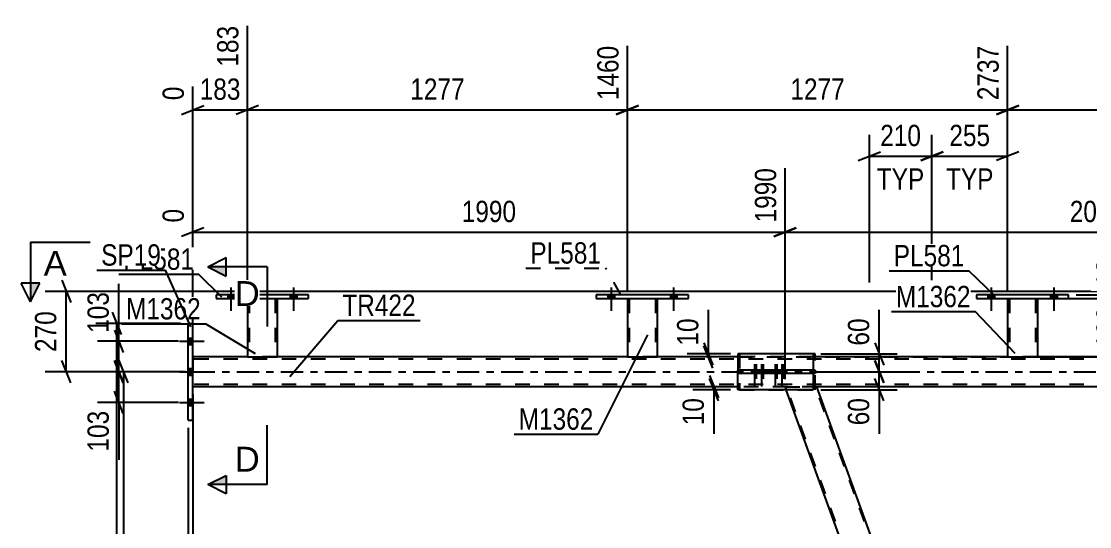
# Model space of a CAD drawing. Header units: millimetres. Extents: x 0 to 1775, y 0 to 560.
# Drawn here: x 1030.7 to 1174.3, y 406 to 473.9 of the extents above; entities that cross this region are included whole.
import ezdxf

# ---------------------------------------------------------------- set-up
doc = ezdxf.new("R2010")
doc.units = ezdxf.units.MM
doc.linetypes.add('DXK_LINE_DOT2', pattern=[3.9198, 1.9599, -1.9599])
doc.linetypes.add('DXK_LINE_DOT3', pattern=[5.9187, 2.979, -0.9799, 0.9799, -0.9799])
doc.styles.add('Arial', font='ARIAL.TTF', dxfattribs={"height": 0.2})
doc.styles.add('Arial Narrow', font='ARIALN.TTF', dxfattribs={"height": 0.2})

# ---------------------------------------------------------------- blocks, each defined once
blk = doc.blocks.new('Bolt-814185345-3556 - 3551')
at = {"linetype": 'Continuous'}
for points in [[(1160.61, 436.66), (1161.49, 436.66), (1161.49, 437.14), (1160.61, 437.14)], [(1169.01, 436.66), (1169.89, 436.66), (1169.89, 437.14), (1169.01, 437.14)]]:
    blk.add_hatch(color=1, dxfattribs=at).paths.add_polyline_path(points)
at = {"color": 1, "linetype": 'Continuous'}
for p, q in [((1161.05, 438.14), (1161.05, 435.02)), ((1169.45, 438.14), (1169.45, 435.02)), ((1160.61, 437.14), (1160.61, 436.66)), ((1161.49, 437.14), (1161.49, 436.66)), ((1169.01, 437.14), (1169.01, 436.66)), ((1169.89, 437.14), (1169.89, 436.66))]:
    blk.add_line(p, q, dxfattribs=at)
blk = doc.blocks.new('Bolt-814185345-3555 - 3551')
at = {"linetype": 'Continuous'}
for points in [[(1160.61, 436.66), (1161.49, 436.66), (1161.49, 437.14), (1160.61, 437.14)], [(1169.01, 436.66), (1169.89, 436.66), (1169.89, 437.14), (1169.01, 437.14)]]:
    blk.add_hatch(color=1, dxfattribs=at).paths.add_polyline_path(points)
at = {"color": 1, "linetype": 'Continuous'}
for p, q in [((1161.05, 438.14), (1161.05, 435.02)), ((1169.45, 438.14), (1169.45, 435.02)), ((1160.61, 437.14), (1160.61, 436.66)), ((1161.49, 437.14), (1161.49, 436.66)), ((1169.01, 437.14), (1169.01, 436.66)), ((1169.89, 437.14), (1169.89, 436.66))]:
    blk.add_line(p, q, dxfattribs=at)
blk = doc.blocks.new('Bolt-814185345-3557 - 3551')
at = {"linetype": 'Continuous'}
for points in [[(1109.53, 436.66), (1110.41, 436.66), (1110.41, 437.14), (1109.53, 437.14)], [(1117.93, 436.66), (1118.81, 436.66), (1118.81, 437.14), (1117.93, 437.14)]]:
    blk.add_hatch(color=1, dxfattribs=at).paths.add_polyline_path(points)
at = {"color": 1, "linetype": 'Continuous'}
for p, q in [((1109.97, 438.14), (1109.97, 435.02)), ((1118.37, 438.14), (1118.37, 435.02)), ((1109.53, 437.14), (1109.53, 436.66)), ((1110.41, 437.14), (1110.41, 436.66)), ((1117.93, 437.14), (1117.93, 436.66)), ((1118.81, 437.14), (1118.81, 436.66))]:
    blk.add_line(p, q, dxfattribs=at)
blk = doc.blocks.new('Bolt-814185345-3558 - 3551')
at = {"linetype": 'Continuous'}
for points in [[(1109.53, 436.66), (1110.41, 436.66), (1110.41, 437.14), (1109.53, 437.14)], [(1117.93, 436.66), (1118.81, 436.66), (1118.81, 437.14), (1117.93, 437.14)]]:
    blk.add_hatch(color=1, dxfattribs=at).paths.add_polyline_path(points)
at = {"color": 1, "linetype": 'Continuous'}
for p, q in [((1109.97, 438.14), (1109.97, 435.02)), ((1118.37, 438.14), (1118.37, 435.02)), ((1109.53, 437.14), (1109.53, 436.66)), ((1110.41, 437.14), (1110.41, 436.66)), ((1117.93, 437.14), (1117.93, 436.66)), ((1118.81, 437.14), (1118.81, 436.66))]:
    blk.add_line(p, q, dxfattribs=at)
blk = doc.blocks.new('Part-814185345-3611 - 3551')
at = {"color": 2, "linetype": 'Continuous'}
for p, q in [((1112.17, 436.66), (1112.17, 428.82)), ((1116.17, 436.66), (1116.17, 428.82)), ((1112.17, 428.82), (1116.17, 428.82))]:
    blk.add_line(p, q, dxfattribs=at)
at = {"color": 7, "linetype": 'DXK_LINE_DOT2'}
for p, q in [((1112.17, 436.66), (1116.17, 436.66)), ((1112.17, 436.66), (1112.17, 436.66)), ((1112.17, 436.66), (1112.17, 436.66)), ((1112.41, 436.66), (1112.41, 428.82)), ((1115.93, 436.66), (1115.93, 428.82)), ((1116.17, 436.66), (1116.17, 436.66)), ((1116.17, 436.66), (1116.17, 436.66)), ((1115.88, 428.82), (1115.92, 428.82)), ((1115.88, 428.82), (1115.92, 428.82)), ((1115.92, 428.82), (1115.93, 428.82)), ((1115.92, 428.82), (1115.93, 428.82))]:
    blk.add_line(p, q, dxfattribs=at)
blk = doc.blocks.new('Bolt-814185345-3559 - 3551')
at = {"linetype": 'Continuous'}
for points in [[(1058.45, 436.66), (1059.33, 436.66), (1059.33, 437.14), (1058.45, 437.14)], [(1066.85, 436.66), (1067.73, 436.66), (1067.73, 437.14), (1066.85, 437.14)]]:
    blk.add_hatch(color=1, dxfattribs=at).paths.add_polyline_path(points)
at = {"color": 1, "linetype": 'Continuous'}
for p, q in [((1058.89, 438.14), (1058.89, 435.02)), ((1067.29, 438.14), (1067.29, 435.02)), ((1058.45, 437.14), (1058.45, 436.66)), ((1059.33, 437.14), (1059.33, 436.66)), ((1066.85, 437.14), (1066.85, 436.66)), ((1067.73, 437.14), (1067.73, 436.66))]:
    blk.add_line(p, q, dxfattribs=at)
blk = doc.blocks.new('Bolt-814185345-3560 - 3551')
at = {"linetype": 'Continuous'}
for points in [[(1058.45, 436.66), (1059.33, 436.66), (1059.33, 437.14), (1058.45, 437.14)], [(1066.85, 436.66), (1067.73, 436.66), (1067.73, 437.14), (1066.85, 437.14)]]:
    blk.add_hatch(color=1, dxfattribs=at).paths.add_polyline_path(points)
at = {"color": 1, "linetype": 'Continuous'}
for p, q in [((1058.89, 438.14), (1058.89, 435.02)), ((1067.29, 438.14), (1067.29, 435.02)), ((1058.45, 437.14), (1058.45, 436.66)), ((1059.33, 437.14), (1059.33, 436.66)), ((1066.85, 437.14), (1066.85, 436.66)), ((1067.73, 437.14), (1067.73, 436.66))]:
    blk.add_line(p, q, dxfattribs=at)
blk = doc.blocks.new('Part-814185345-3616 - 3551')
at = {"color": 2, "linetype": 'Continuous'}
for p, q in [((1107.97, 437.14), (1107.97, 436.66)), ((1120.37, 437.14), (1107.97, 437.14)), ((1107.97, 436.66), (1120.37, 436.66)), ((1120.37, 436.66), (1120.37, 437.14))]:
    blk.add_line(p, q, dxfattribs=at)
blk = doc.blocks.new('Bolt-814185345-3991 - 3551')
at = {"linetype": 'Continuous'}
for points in [[(1053.76, 430.48), (1053.76, 431.36), (1053.12, 431.36), (1053.12, 430.48)], [(1053.76, 430.48), (1053.76, 431.36), (1053.12, 431.36), (1053.12, 430.48)], [(1053.76, 430.48), (1053.76, 431.36), (1053.12, 431.36), (1053.12, 430.48)], [(1053.76, 426.38), (1053.76, 427.26), (1053.12, 427.26), (1053.12, 426.38)], [(1053.76, 426.38), (1053.76, 427.26), (1053.12, 427.26), (1053.12, 426.38)], [(1053.76, 422.28), (1053.76, 423.16), (1053.12, 423.16), (1053.12, 422.28)], [(1053.76, 422.28), (1053.76, 423.16), (1053.12, 423.16), (1053.12, 422.28)], [(1053.76, 422.28), (1053.76, 423.16), (1053.12, 423.16), (1053.12, 422.28)]]:
    blk.add_hatch(color=1, dxfattribs=at).paths.add_polyline_path(points)
at = {"color": 1, "linetype": 'Continuous'}
for p, q in [((1051.96, 430.92), (1055.28, 430.92)), ((1051.96, 430.92), (1055.28, 430.92)), ((1051.96, 430.92), (1055.28, 430.92)), ((1053.12, 431.36), (1053.76, 431.36)), ((1053.12, 431.36), (1053.76, 431.36)), ((1053.12, 431.36), (1053.76, 431.36)), ((1053.12, 430.48), (1053.76, 430.48)), ((1053.12, 430.48), (1053.76, 430.48)), ((1053.12, 430.48), (1053.76, 430.48)), ((1051.96, 426.82), (1055.28, 426.82)), ((1051.96, 426.82), (1055.28, 426.82)), ((1053.12, 427.26), (1053.76, 427.26)), ((1053.12, 427.26), (1053.76, 427.26)), ((1053.12, 426.38), (1053.76, 426.38)), ((1053.12, 426.38), (1053.76, 426.38)), ((1051.96, 422.72), (1055.28, 422.72)), ((1051.96, 422.72), (1055.28, 422.72)), ((1051.96, 422.72), (1055.28, 422.72)), ((1053.12, 423.16), (1053.76, 423.16)), ((1053.12, 423.16), (1053.76, 423.16)), ((1053.12, 423.16), (1053.76, 423.16)), ((1053.12, 422.28), (1053.76, 422.28)), ((1053.12, 422.28), (1053.76, 422.28)), ((1053.12, 422.28), (1053.76, 422.28))]:
    blk.add_line(p, q, dxfattribs=at)
blk = doc.blocks.new('Part-814185345-3601 - 3551')
at = {"color": 2, "linetype": 'Continuous'}
for p, q in [((1163.25, 436.66), (1163.25, 428.82)), ((1167.25, 436.66), (1167.25, 428.82)), ((1163.25, 428.82), (1167.25, 428.82))]:
    blk.add_line(p, q, dxfattribs=at)
at = {"color": 7, "linetype": 'DXK_LINE_DOT2'}
for p, q in [((1163.25, 436.66), (1167.25, 436.66)), ((1163.25, 436.66), (1163.25, 436.66)), ((1163.25, 436.66), (1163.25, 436.66)), ((1163.49, 436.66), (1163.49, 428.82)), ((1167.01, 436.66), (1167.01, 428.82)), ((1167.25, 436.66), (1167.25, 436.66)), ((1167.25, 436.66), (1167.25, 436.66)), ((1166.96, 428.82), (1167, 428.82)), ((1166.96, 428.82), (1167, 428.82)), ((1167, 428.82), (1167.01, 428.82)), ((1167, 428.82), (1167.01, 428.82))]:
    blk.add_line(p, q, dxfattribs=at)
blk = doc.blocks.new('Part-814185345-3606 - 3551')
at = {"color": 2, "linetype": 'Continuous'}
for p, q in [((1159.05, 437.14), (1159.05, 436.66)), ((1171.45, 437.14), (1159.05, 437.14)), ((1159.05, 436.66), (1171.45, 436.66)), ((1171.45, 436.66), (1171.45, 437.14))]:
    blk.add_line(p, q, dxfattribs=at)
blk = doc.blocks.new('Part-814185345-3681 - 3551')
at = {"color": 2, "linetype": 'Continuous'}
for p, q in [((1061.09, 436.66), (1061.09, 428.82)), ((1065.09, 436.66), (1065.09, 428.82)), ((1061.09, 428.82), (1065.09, 428.82))]:
    blk.add_line(p, q, dxfattribs=at)
at = {"color": 7, "linetype": 'DXK_LINE_DOT2'}
for p, q in [((1061.09, 436.66), (1065.09, 436.66)), ((1061.09, 436.66), (1061.09, 436.66)), ((1061.09, 436.66), (1061.09, 436.66)), ((1061.33, 436.66), (1061.33, 428.82)), ((1064.85, 436.66), (1064.85, 428.82)), ((1065.09, 436.66), (1065.09, 436.66)), ((1065.09, 436.66), (1065.09, 436.66)), ((1064.8, 428.82), (1064.84, 428.82)), ((1064.8, 428.82), (1064.84, 428.82)), ((1064.84, 428.82), (1064.85, 428.82)), ((1064.84, 428.82), (1064.85, 428.82))]:
    blk.add_line(p, q, dxfattribs=at)
blk = doc.blocks.new('Part-814185345-3686 - 3551')
at = {"color": 2, "linetype": 'Continuous'}
for p, q in [((1056.89, 437.14), (1056.89, 436.66)), ((1069.29, 437.14), (1056.89, 437.14)), ((1056.89, 436.66), (1069.29, 436.66)), ((1069.29, 436.66), (1069.29, 437.14))]:
    blk.add_line(p, q, dxfattribs=at)
blk = doc.blocks.new('Bolt-814185345-3962 - 3551')
at = {"color": 1, "linetype": 'DXK_LINE_DOT2'}
for p, q in [((1129.48, 427.86), (1129.48, 424.86)), ((1130.38, 427.86), (1130.38, 424.86)), ((1132.24, 427.86), (1132.24, 424.86)), ((1133.15, 427.86), (1133.15, 424.86)), ((1129.12, 427.06), (1129.12, 426.58)), ((1129.84, 427.06), (1129.84, 426.58)), ((1130.02, 427.06), (1130.02, 426.58)), ((1130.74, 427.06), (1130.74, 426.58)), ((1131.88, 427.06), (1131.88, 426.58)), ((1132.6, 427.06), (1132.6, 426.58)), ((1132.79, 427.06), (1132.79, 426.58)), ((1133.51, 427.06), (1133.51, 426.58))]:
    blk.add_line(p, q, dxfattribs=at)
blk = doc.blocks.new('Part-814185345-3960 - 3551')
at = {"color": 2, "linetype": 'Continuous'}
for p, q in [((1132.88, 427.06), (1126.99, 427.06)), ((1126.99, 426.58), (1126.99, 427.06)), ((1132.88, 426.58), (1126.99, 426.58)), ((1137.17, 427.06), (1132.88, 427.06)), ((1132.88, 426.58), (1132.88, 427.06)), ((1137.17, 426.58), (1132.88, 426.58)), ((1137.17, 427.06), (1137.17, 426.58))]:
    blk.add_line(p, q, dxfattribs=at)
blk = doc.blocks.new('Part-814185345-3956 - 3551')
at = {"color": 7, "linetype": 'DXK_LINE_DOT2'}
for p, q in [((1137.4, 427.06), (1127.22, 427.06)), ((1127.22, 427.06), (1127.22, 426.58)), ((1137.4, 426.58), (1127.22, 426.58)), ((1133.1, 427.06), (1133.1, 426.58)), ((1137.4, 427.06), (1137.4, 426.58))]:
    blk.add_line(p, q, dxfattribs=at)
blk = doc.blocks.new('Bolt-814185345-3958 - 3551')
at = {"linetype": 'Continuous'}
for points in [[(1129.61, 427.06), (1128.89, 427.06), (1128.89, 426.58), (1129.61, 426.58)], [(1130.52, 427.06), (1129.8, 427.06), (1129.8, 426.58), (1130.52, 426.58)], [(1132.38, 427.06), (1131.66, 427.06), (1131.66, 426.58), (1132.38, 426.58)], [(1133.29, 427.06), (1132.57, 427.06), (1132.57, 426.58), (1133.29, 426.58)]]:
    blk.add_hatch(color=1, dxfattribs=at).paths.add_polyline_path(points)
at = {"color": 1, "linetype": 'Continuous'}
for p, q in [((1129.25, 427.86), (1129.25, 424.86)), ((1130.16, 427.86), (1130.16, 424.86)), ((1132.02, 427.86), (1132.02, 424.86)), ((1132.93, 427.86), (1132.93, 424.86)), ((1128.89, 427.06), (1128.89, 426.58)), ((1129.61, 427.06), (1129.61, 426.58)), ((1129.8, 427.06), (1129.8, 426.58)), ((1130.52, 427.06), (1130.52, 426.58)), ((1131.66, 427.06), (1131.66, 426.58)), ((1132.38, 427.06), (1132.38, 426.58)), ((1132.57, 427.06), (1132.57, 426.58)), ((1133.29, 427.06), (1133.29, 426.58))]:
    blk.add_line(p, q, dxfattribs=at)
blk = doc.blocks.new('Part-814185345-3837 - 3551')
at = {"color": 2, "linetype": 'Continuous'}
for p, q in [((1061.09, 428.82), (1053.76, 428.82)), ((1112.17, 428.82), (1065.09, 428.82)), ((1126.99, 428.82), (1116.17, 428.82)), ((1163.25, 428.82), (1137.17, 428.82)), ((1214.34, 428.82), (1167.25, 428.82)), ((1126.99, 424.82), (1053.76, 424.82)), ((1217.16, 424.82), (1137.6, 424.82))]:
    blk.add_line(p, q, dxfattribs=at)
at = {"color": 7, "linetype": 'DXK_LINE_DOT2'}
for p, q in [((1053.76, 428.82), (1053.76, 424.82)), ((1702.68, 428.5), (1053.76, 428.5)), ((1065.09, 428.82), (1061.09, 428.82)), ((1116.17, 428.82), (1112.17, 428.82)), ((1126.99, 428.82), (1702.68, 428.82)), ((1137.17, 428.82), (1126.99, 428.82)), ((1167.25, 428.82), (1163.25, 428.82)), ((1702.68, 425.14), (1053.76, 425.14)), ((1137.6, 424.82), (1126.99, 424.82))]:
    blk.add_line(p, q, dxfattribs=at)
at = {"color": 7, "linetype": 'DXK_LINE_DOT3'}
blk.add_line((1053.76, 426.82), (1702.68, 426.82), dxfattribs=at)
blk = doc.blocks.new('Part-814185345-3843 - 3551')
at = {"color": 7, "linetype": 'DXK_LINE_DOT2'}
for p, q in [((1133.37, 424.82), (1133.35, 424.82)), ((1133.35, 424.82), (1137.17, 424.82)), ((1133.35, 424.82), (1133.49, 424.42)), ((1177.64, 303.6), (1133.52, 424.82)), ((1137.43, 424.82), (1137.26, 424.82)), ((1181.55, 303.6), (1137.43, 424.82)), ((1181.72, 303.6), (1180.48, 307.02)), ((1177.47, 303.6), (1181.72, 303.6))]:
    blk.add_line(p, q, dxfattribs=at)
at = {"color": 2, "linetype": 'Continuous'}
for p, q in [((1177.47, 303.6), (1133.49, 424.42)), ((1137.6, 424.82), (1137.17, 424.82)), ((1180.48, 307.02), (1137.6, 424.82))]:
    blk.add_line(p, q, dxfattribs=at)
blk = doc.blocks.new('Part-814185345-3948 - 3551')
at = {"color": 2, "linetype": 'Continuous'}
for p, q in [((1053.12, 420.32), (1053.12, 433.32)), ((1053.12, 433.32), (1053.76, 433.32)), ((1053.76, 420.32), (1053.76, 433.32)), ((1053.12, 420.32), (1053.76, 420.32))]:
    blk.add_line(p, q, dxfattribs=at)
blk = doc.blocks.new('Part-814185345-3959 - 3551')
at = {"color": 2, "linetype": 'Continuous'}
for p, q in [((1137.17, 429.22), (1126.99, 429.22)), ((1126.99, 429.22), (1126.99, 427.06)), ((1137.17, 424.42), (1137.17, 429.22)), ((1126.99, 424.42), (1126.99, 426.58)), ((1137.17, 424.42), (1126.99, 424.42))]:
    blk.add_line(p, q, dxfattribs=at)
at = {"color": 7, "linetype": 'DXK_LINE_DOT2'}
blk.add_line((1126.99, 427.06), (1126.99, 426.58), dxfattribs=at)
blk = doc.blocks.new('Part-814185345-3963 - 3551')
at = {"color": 7, "linetype": 'DXK_LINE_DOT2'}
for p, q in [((1127.22, 429.22), (1127.22, 424.42)), ((1137.17, 429.22), (1127.22, 429.22)), ((1137.4, 424.42), (1137.4, 428.82)), ((1127.22, 424.42), (1137.4, 424.42))]:
    blk.add_line(p, q, dxfattribs=at)
at = {"color": 2, "linetype": 'Continuous'}
for p, q in [((1137.4, 429.22), (1137.17, 429.22)), ((1137.4, 428.82), (1137.4, 429.22))]:
    blk.add_line(p, q, dxfattribs=at)
blk = doc.blocks.new('StraightDimension-814185345-4792 - 3551')
at = {"color": 7, "linetype": 'Continuous'}
for p, q in [((1043.82, 430.92), (1043.82, 438.65)), ((1043.82, 430.92), (1043.82, 438.65)), ((1043.22, 432.42), (1044.42, 429.42)), ((1051.83, 430.92), (1040.97, 430.92)), ((1043.82, 426.82), (1043.82, 430.92)), ((1044.42, 425.32), (1043.22, 428.32)), ((1052.44, 426.82), (1040.97, 426.82))]:
    blk.add_line(p, q, dxfattribs=at)
at = {"color": 0}
blk.add_wipeout([(1043.07, 438.13), (1038.87, 438.13), (1038.87, 431.45), (1043.07, 431.45)], dxfattribs=at)
at = {"color": 3, "style": 'Arial Narrow'}
blk.add_text('103', height=2.863, rotation=90.0002, dxfattribs=at).set_placement((1042.47, 432.05))
blk = doc.blocks.new('StraightDimension-814185345-4454 - 3551')
at = {"color": 7, "linetype": 'Continuous'}
blk.add_line((1053.12, 419.32), (1053.12, 259.05), dxfattribs=at)
blk = doc.blocks.new('StraightDimension-814185345-4708 - 3551')
at = {"color": 7, "linetype": 'Continuous'}
for p, q in [((1133.35, 425.82), (1133.35, 454.18)), ((1217.16, 425.82), (1217.16, 454.18)), ((1134.85, 446.17), (1131.85, 444.97)), ((1133.35, 445.57), (1217.16, 445.57)), ((1215.66, 444.97), (1218.66, 446.17))]:
    blk.add_line(p, q, dxfattribs=at)
at = {"color": 0}
blk.add_wipeout([(1179.51, 446.32), (1179.51, 450.52), (1171, 450.52), (1171, 446.32)], dxfattribs=at)
at = {"color": 3, "style": 'Arial Narrow'}
blk.add_text('2095', height=2.863, dxfattribs=at).set_placement((1171.6, 446.92))
at = {"color": 0, "linetype": 'Continuous'}
blk.add_wipeout([(1216.56, 454.78), (1212.36, 454.78), (1212.36, 446.27), (1216.56, 446.27)], dxfattribs=at)
at = {"color": 3, "linetype": 'Continuous', "style": 'Arial Narrow'}
blk.add_text('4085', height=2.863, rotation=90.0002, dxfattribs=at).set_placement((1215.96, 446.87))
blk = doc.blocks.new('StraightDimension-814185345-4950 - 3551')
at = {"color": 7, "linetype": 'Continuous'}
for p, q in [((1178.8, 438.16), (1180, 435.16)), ((1166.25, 436.66), (1181.8, 436.66)), ((1179.4, 428.82), (1179.4, 436.66)), ((1180, 427.32), (1178.8, 430.32)), ((1166.25, 428.82), (1181.8, 428.82))]:
    blk.add_line(p, q, dxfattribs=at)
at = {"color": 0, "linetype": 'Continuous'}
blk.add_wipeout([(1184.5, 436.53), (1180.3, 436.53), (1180.3, 428.95), (1184.5, 428.95)], dxfattribs=at)
at = {"color": 0}
blk.add_wipeout([(1178.65, 436.08), (1174.45, 436.08), (1174.45, 429.4), (1178.65, 429.4)], dxfattribs=at)
at = {"color": 3, "style": 'Arial Narrow'}
blk.add_text('196', height=2.863, rotation=90.0002, dxfattribs=at).set_placement((1178.05, 430))
at = {"color": 3, "linetype": 'Continuous', "style": 'Arial Narrow'}
blk.add_text('TYP', height=2.863, rotation=90.0002, dxfattribs=at).set_placement((1183.9, 429.55))
blk = doc.blocks.new('StraightDimension-814185345-4803 - 3551')
at = {"color": 7, "linetype": 'Continuous'}
for p, q in [((1061.09, 437.66), (1061.09, 473.27)), ((1053.76, 429.82), (1053.76, 465.11)), ((1052.26, 461.39), (1055.26, 462.59)), ((1062.59, 462.59), (1059.59, 461.39)), ((1053.76, 461.99), (1061.09, 461.99))]:
    blk.add_line(p, q, dxfattribs=at)
at = {"color": 0}
blk.add_wipeout([(1060.77, 462.74), (1060.77, 466.94), (1054.09, 466.94), (1054.09, 462.74)], dxfattribs=at)
at = {"color": 0, "linetype": 'Continuous'}
blk.add_wipeout([(1053.16, 465.71), (1048.96, 465.71), (1048.96, 462.69), (1053.16, 462.69)], dxfattribs=at)
at = {"color": 3, "style": 'Arial Narrow'}
blk.add_text('183', height=2.863, dxfattribs=at).set_placement((1054.69, 463.34))
at = {"color": 3, "linetype": 'Continuous', "style": 'Arial Narrow'}
blk.add_text('0', height=2.86, rotation=90.0002, dxfattribs=at).set_placement((1052.56, 463.29))
at = {"color": 0, "linetype": 'Continuous'}
blk.add_wipeout([(1060.49, 473.87), (1056.29, 473.87), (1056.29, 467.19), (1060.49, 467.19)], dxfattribs=at)
at = {"color": 3, "linetype": 'Continuous', "style": 'Arial Narrow'}
blk.add_text('183', height=2.863, rotation=90.0002, dxfattribs=at).set_placement((1059.89, 467.79))
blk = doc.blocks.new('StraightDimension-814185345-4105 - 3551')
at = {"color": 7, "linetype": 'Continuous'}
for p, q in [((1123.18, 426.32), (1124.38, 423.32)), ((1124.38, 422.92), (1123.18, 425.92)), ((1125.99, 424.82), (1120.93, 424.82)), ((1125.99, 424.42), (1120.93, 424.42)), ((1123.78, 424.42), (1123.78, 424.82)), ((1123.78, 424.42), (1123.78, 418.51)), ((1123.78, 424.42), (1123.78, 418.51))]:
    blk.add_line(p, q, dxfattribs=at)
at = {"color": 0}
blk.add_wipeout([(1123.03, 423.89), (1118.83, 423.89), (1118.83, 419.04), (1123.03, 419.04)], dxfattribs=at)
at = {"color": 3, "style": 'Arial Narrow'}
blk.add_text('10', height=2.863, rotation=90.0002, dxfattribs=at).set_placement((1122.43, 419.64))
blk = doc.blocks.new('StraightDimension-814185345-4944 - 3551')
at = {"color": 7, "linetype": 'Continuous'}
for p, q in [((1153.07, 439.14), (1153.07, 458.62)), ((1163.25, 437.66), (1163.25, 458.62)), ((1151.57, 455.17), (1154.57, 456.37)), ((1153.07, 455.77), (1163.25, 455.77)), ((1164.75, 456.37), (1161.75, 455.17))]:
    blk.add_line(p, q, dxfattribs=at)
at = {"color": 0}
blk.add_wipeout([(1161.5, 456.52), (1161.5, 460.72), (1154.82, 460.72), (1154.82, 456.52)], dxfattribs=at)
at = {"color": 0, "linetype": 'Continuous'}
blk.add_wipeout([(1161.96, 450.67), (1161.96, 454.87), (1154.37, 454.87), (1154.37, 450.67)], dxfattribs=at)
at = {"color": 3, "style": 'Arial Narrow'}
blk.add_text('255', height=2.863, dxfattribs=at).set_placement((1155.42, 457.12))
at = {"color": 3, "linetype": 'Continuous', "style": 'Arial Narrow'}
blk.add_text('TYP', height=2.863, dxfattribs=at).set_placement((1154.97, 451.27))
blk = doc.blocks.new('StraightDimension-814185345-4171 - 3551')
at = {"color": 7, "linetype": 'Continuous'}
for p, q in [((1044.17, 431.82), (1042.97, 434.82)), ((1052.12, 433.32), (1040.72, 433.32)), ((1043.57, 293.22), (1043.57, 433.32))]:
    blk.add_line(p, q, dxfattribs=at)
blk = doc.blocks.new('StraightDimension-814185345-4027 - 3551')
at = {"color": 7, "linetype": 'Continuous'}
for p, q in [((1036.16, 439.12), (1037.36, 436.12)), ((1695.04, 437.62), (1033.91, 437.62)), ((1036.76, 426.82), (1036.76, 437.62)), ((1037.36, 425.32), (1036.16, 428.32)), ((1052.76, 426.82), (1033.91, 426.82))]:
    blk.add_line(p, q, dxfattribs=at)
at = {"color": 0}
blk.add_wipeout([(1036.01, 435.56), (1031.81, 435.56), (1031.81, 428.88), (1036.01, 428.88)], dxfattribs=at)
at = {"color": 3, "style": 'Arial Narrow'}
blk.add_text('270', height=2.863, rotation=90.0002, dxfattribs=at).set_placement((1035.41, 429.48))
blk = doc.blocks.new('StraightDimension-814185345-4063 - 3551')
at = {"color": 7, "linetype": 'Continuous'}
for p, q in [((1145.4, 428.32), (1146.6, 425.32)), ((1138.17, 426.82), (1148.4, 426.82)), ((1146, 424.42), (1146, 426.82)), ((1146.6, 422.92), (1145.4, 425.92)), ((1138.17, 424.42), (1148.4, 424.42)), ((1146, 424.42), (1146, 418.51)), ((1146, 424.42), (1146, 418.51))]:
    blk.add_line(p, q, dxfattribs=at)
at = {"color": 0}
blk.add_wipeout([(1145.25, 423.89), (1141.05, 423.89), (1141.05, 419.04), (1145.25, 419.04)], dxfattribs=at)
at = {"color": 3, "style": 'Arial Narrow'}
blk.add_text('60', height=2.863, rotation=90.0002, dxfattribs=at).set_placement((1144.65, 419.64))
blk = doc.blocks.new('StraightDimension-814185345-4072 - 3551')
at = {"color": 7, "linetype": 'Continuous'}
for p, q in [((1146, 429.22), (1146, 435.13)), ((1146, 429.22), (1146, 435.13)), ((1145.4, 430.72), (1146.6, 427.72)), ((1138.17, 429.22), (1148.4, 429.22)), ((1146, 426.82), (1146, 429.22)), ((1146.6, 425.32), (1145.4, 428.32)), ((1138.17, 426.82), (1148.4, 426.82))]:
    blk.add_line(p, q, dxfattribs=at)
at = {"color": 0}
blk.add_wipeout([(1145.25, 434.6), (1141.05, 434.6), (1141.05, 429.74), (1145.25, 429.74)], dxfattribs=at)
at = {"color": 3, "style": 'Arial Narrow'}
blk.add_text('60', height=2.863, rotation=90.0002, dxfattribs=at).set_placement((1144.65, 430.34))
blk = doc.blocks.new('StraightDimension-814185345-4082 - 3551')
at = {"color": 7, "linetype": 'Continuous'}
for p, q in [((1123.04, 429.22), (1123.04, 435.13)), ((1123.04, 429.22), (1123.04, 435.13)), ((1122.44, 430.72), (1123.64, 427.72)), ((1125.99, 429.22), (1120.19, 429.22)), ((1123.64, 427.32), (1122.44, 430.32)), ((1123.04, 428.82), (1123.04, 429.22)), ((1125.99, 428.82), (1120.19, 428.82))]:
    blk.add_line(p, q, dxfattribs=at)
at = {"color": 0}
blk.add_wipeout([(1122.29, 434.6), (1118.09, 434.6), (1118.09, 429.74), (1122.29, 429.74)], dxfattribs=at)
at = {"color": 3, "style": 'Arial Narrow'}
blk.add_text('10', height=2.863, rotation=90.0002, dxfattribs=at).set_placement((1121.69, 430.34))
blk = doc.blocks.new('StraightDimension-814185345-4185 - 3551')
at = {"color": 7, "linetype": 'Continuous'}
for p, q in [((1045.08, 425.32), (1043.88, 428.32)), ((1052.12, 426.82), (1041.63, 426.82)), ((1044.48, 300.96), (1044.48, 426.82)), ((1043.88, 302.46), (1045.08, 299.46)), ((1097.7, 300.96), (1041.63, 300.96))]:
    blk.add_line(p, q, dxfattribs=at)
at = {"color": 0}
blk.add_wipeout([(1043.73, 368.15), (1039.53, 368.15), (1039.53, 359.63), (1043.73, 359.63)], dxfattribs=at)
at = {"color": 3, "style": 'Arial Narrow'}
blk.add_text('3147', height=2.863, rotation=90.0002, dxfattribs=at).set_placement((1043.13, 360.23))
blk = doc.blocks.new('StraightDimension-814185345-4476 - 3551')
at = {"color": 7, "linetype": 'Continuous'}
for p, q in [((1133.35, 425.82), (1133.35, 454.18)), ((1053.76, 434.32), (1053.76, 448.7)), ((1055.26, 446.17), (1052.26, 444.97)), ((1053.76, 445.57), (1133.35, 445.57)), ((1131.85, 444.97), (1134.85, 446.17))]:
    blk.add_line(p, q, dxfattribs=at)
at = {"color": 0}
blk.add_wipeout([(1097.81, 446.32), (1097.81, 450.52), (1089.3, 450.52), (1089.3, 446.32)], dxfattribs=at)
at = {"color": 3, "style": 'Arial Narrow'}
blk.add_text('1990', height=2.863, dxfattribs=at).set_placement((1089.9, 446.92))
at = {"color": 0, "linetype": 'Continuous'}
for points in [[(1132.75, 454.78), (1128.55, 454.78), (1128.55, 446.27), (1132.75, 446.27)], [(1053.16, 449.3), (1048.96, 449.3), (1048.96, 446.27), (1053.16, 446.27)]]:
    blk.add_wipeout(points, dxfattribs=at)
at = {"color": 3, "linetype": 'Continuous', "style": 'Arial Narrow'}
for s, height, p in [('1990', 2.863, (1132.15, 446.87)), ('0', 2.86, (1052.56, 446.87))]:
    blk.add_text(s, height=height, rotation=90.0002, dxfattribs=at).set_placement(p)
blk = doc.blocks.new('StraightDimension-814185345-4726 - 3551')
at = {"color": 7, "linetype": 'Continuous'}
for p, q in [((1053.76, 423.82), (1053.76, 365.2)), ((1099.34, 304.6), (1099.34, 370.45)), ((1055.26, 368.2), (1052.26, 367)), ((1053.76, 367.6), (1099.34, 367.6)), ((1097.84, 367), (1100.84, 368.2))]:
    blk.add_line(p, q, dxfattribs=at)
at = {"color": 0}
blk.add_wipeout([(1080.81, 368.35), (1080.81, 372.55), (1072.29, 372.55), (1072.29, 368.35)], dxfattribs=at)
at = {"color": 3, "style": 'Arial Narrow'}
blk.add_text('1139', height=2.863, dxfattribs=at).set_placement((1072.89, 368.95))
blk = doc.blocks.new('StraightDimension-814185345-4782 - 3551')
at = {"color": 7, "linetype": 'Continuous'}
for p, q in [((1043.22, 428.32), (1044.42, 425.32)), ((1052.44, 426.82), (1040.97, 426.82)), ((1043.82, 422.72), (1043.82, 426.82)), ((1044.42, 421.22), (1043.22, 424.22)), ((1051.83, 422.72), (1040.97, 422.72)), ((1043.82, 422.72), (1043.82, 414.99)), ((1043.82, 422.72), (1043.82, 414.99))]:
    blk.add_line(p, q, dxfattribs=at)
at = {"color": 0}
blk.add_wipeout([(1043.07, 422.2), (1038.87, 422.2), (1038.87, 415.51), (1043.07, 415.51)], dxfattribs=at)
at = {"color": 3, "style": 'Arial Narrow'}
blk.add_text('103', height=2.863, rotation=90.0002, dxfattribs=at).set_placement((1042.47, 416.11))
blk = doc.blocks.new('StraightDimension-814185345-4813 - 3551')
at = {"color": 7, "linetype": 'Continuous'}
for p, q in [((1061.09, 437.66), (1061.09, 473.27)), ((1112.17, 437.66), (1112.17, 470.6)), ((1062.59, 462.59), (1059.59, 461.39)), ((1110.67, 461.39), (1113.67, 462.59)), ((1061.09, 461.99), (1112.17, 461.99))]:
    blk.add_line(p, q, dxfattribs=at)
at = {"color": 0}
blk.add_wipeout([(1090.89, 462.74), (1090.89, 466.94), (1082.38, 466.94), (1082.38, 462.74)], dxfattribs=at)
at = {"color": 3, "style": 'Arial Narrow'}
blk.add_text('1277', height=2.863, dxfattribs=at).set_placement((1082.98, 463.34))
at = {"color": 0, "linetype": 'Continuous'}
blk.add_wipeout([(1111.57, 471.2), (1107.37, 471.2), (1107.37, 462.69), (1111.57, 462.69)], dxfattribs=at)
at = {"color": 3, "linetype": 'Continuous', "style": 'Arial Narrow'}
blk.add_text('1460', height=2.863, rotation=90.0002, dxfattribs=at).set_placement((1110.97, 463.29))
blk = doc.blocks.new('StraightDimension-814185345-4823 - 3551')
at = {"color": 7, "linetype": 'Continuous'}
for p, q in [((1112.17, 437.66), (1112.17, 470.6)), ((1163.25, 437.66), (1163.25, 470.6)), ((1113.67, 462.59), (1110.67, 461.39)), ((1161.75, 461.39), (1164.75, 462.59)), ((1112.17, 461.99), (1163.25, 461.99))]:
    blk.add_line(p, q, dxfattribs=at)
at = {"color": 0}
blk.add_wipeout([(1141.97, 462.74), (1141.97, 466.94), (1133.46, 466.94), (1133.46, 462.74)], dxfattribs=at)
at = {"color": 3, "style": 'Arial Narrow'}
blk.add_text('1277', height=2.863, dxfattribs=at).set_placement((1134.06, 463.34))
at = {"color": 0, "linetype": 'Continuous'}
blk.add_wipeout([(1162.65, 471.2), (1158.45, 471.2), (1158.45, 462.69), (1162.65, 462.69)], dxfattribs=at)
at = {"color": 3, "linetype": 'Continuous', "style": 'Arial Narrow'}
blk.add_text('2737', height=2.863, rotation=90.0002, dxfattribs=at).set_placement((1162.05, 463.29))
blk = doc.blocks.new('StraightDimension-814185345-4833 - 3551')
at = {"color": 7, "linetype": 'Continuous'}
for p, q in [((1163.25, 437.66), (1163.25, 470.6)), ((1214.34, 437.66), (1214.34, 470.6)), ((1164.75, 462.59), (1161.75, 461.39)), ((1212.84, 461.39), (1215.84, 462.59)), ((1163.25, 461.99), (1214.34, 461.99))]:
    blk.add_line(p, q, dxfattribs=at)
at = {"color": 0}
blk.add_wipeout([(1193.05, 462.74), (1193.05, 466.94), (1184.54, 466.94), (1184.54, 462.74)], dxfattribs=at)
at = {"color": 3, "style": 'Arial Narrow'}
blk.add_text('1277', height=2.863, dxfattribs=at).set_placement((1185.14, 463.34))
at = {"color": 0, "linetype": 'Continuous'}
blk.add_wipeout([(1213.74, 471.2), (1209.54, 471.2), (1209.54, 462.69), (1213.74, 462.69)], dxfattribs=at)
at = {"color": 3, "linetype": 'Continuous', "style": 'Arial Narrow'}
blk.add_text('4014', height=2.863, rotation=90.0002, dxfattribs=at).set_placement((1213.14, 463.29))
blk = doc.blocks.new('StraightDimension-814185345-4948 - 3551')
at = {"color": 7, "linetype": 'Continuous'}
for p, q in [((1144.67, 438.8), (1144.67, 458.62)), ((1153.07, 439.14), (1153.07, 458.62)), ((1143.17, 455.17), (1146.17, 456.37)), ((1144.67, 455.77), (1153.07, 455.77)), ((1154.57, 456.37), (1151.57, 455.17))]:
    blk.add_line(p, q, dxfattribs=at)
at = {"color": 0}
blk.add_wipeout([(1152.21, 456.52), (1152.21, 460.72), (1145.53, 460.72), (1145.53, 456.52)], dxfattribs=at)
at = {"color": 0, "linetype": 'Continuous'}
blk.add_wipeout([(1152.66, 450.67), (1152.66, 454.87), (1145.07, 454.87), (1145.07, 450.67)], dxfattribs=at)
at = {"color": 3, "style": 'Arial Narrow'}
blk.add_text('210', height=2.863, dxfattribs=at).set_placement((1146.13, 457.12))
at = {"color": 3, "linetype": 'Continuous', "style": 'Arial Narrow'}
blk.add_text('TYP', height=2.863, dxfattribs=at).set_placement((1145.67, 451.27))
blk = doc.blocks.new('StraightDimension-814185345-4959 - 3551')
at = {"color": 7, "linetype": 'Continuous'}
for p, q in [((1179.4, 437.14), (1179.4, 443.04)), ((1179.4, 437.14), (1179.4, 443.04)), ((1178.8, 438.64), (1180, 435.64)), ((1180, 435.16), (1178.8, 438.16)), ((1166.25, 436.66), (1181.8, 436.66)), ((1172.45, 437.14), (1181.8, 437.14)), ((1179.4, 436.66), (1179.4, 437.14))]:
    blk.add_line(p, q, dxfattribs=at)
at = {"color": 0, "linetype": 'Continuous'}
blk.add_wipeout([(1184.5, 443.89), (1180.3, 443.89), (1180.3, 436.3), (1184.5, 436.3)], dxfattribs=at)
at = {"color": 0}
blk.add_wipeout([(1178.65, 442.52), (1174.45, 442.52), (1174.45, 437.66), (1178.65, 437.66)], dxfattribs=at)
at = {"color": 3, "linetype": 'Continuous', "style": 'Arial Narrow'}
blk.add_text('TYP', height=2.863, rotation=90.0002, dxfattribs=at).set_placement((1183.9, 436.9))
at = {"color": 3, "style": 'Arial Narrow'}
blk.add_text('12', height=2.863, rotation=90.0002, dxfattribs=at).set_placement((1178.05, 438.26))
blk = doc.blocks.new('Mark-814185345-3682 - 3551')
at = {"color": 0}
blk.add_wipeout([(1053.94, 440.52), (1053.94, 443.52), (1044.44, 443.52), (1044.44, 440.52)], dxfattribs=at)
blk.add_wipeout([(1053.94, 440.52), (1053.94, 443.52), (1044.44, 443.52), (1044.44, 440.52)], dxfattribs=at)
at = {"color": 30, "linetype": 'Continuous'}
for p in [(1043.84, 439.92), (1057.67, 436.84)]:
    blk.add_line(p, (1054.54, 439.92), dxfattribs=at)
at = {"color": 3, "style": 'Arial Narrow'}
blk.add_text('PL581', height=2.863, dxfattribs=at).set_placement((1044.44, 440.52))
blk = doc.blocks.new('Mark-814185345-3612 - 3551')
at = {"color": 0}
blk.add_wipeout([(1108.62, 441.35), (1108.62, 444.35), (1099.12, 444.35), (1099.12, 441.35)], dxfattribs=at)
blk.add_wipeout([(1108.62, 441.35), (1108.62, 444.35), (1099.12, 444.35), (1099.12, 441.35)], dxfattribs=at)
at = {"color": 30, "linetype": 'DXK_LINE_DOT2'}
for p in [(1098.52, 440.75), (1111.29, 437.14)]:
    blk.add_line(p, (1109.22, 440.75), dxfattribs=at)
at = {"color": 3, "style": 'Arial Narrow'}
blk.add_text('PL581', height=2.863, dxfattribs=at).set_placement((1099.12, 441.35))
blk = doc.blocks.new('Mark-814185345-3597 - 3551')
at = {"color": 0}
blk.add_wipeout([(1158.28, 435.5), (1158.28, 438.5), (1148.23, 438.5), (1148.23, 435.5)], dxfattribs=at)
blk.add_wipeout([(1158.28, 435.5), (1158.28, 438.5), (1148.23, 438.5), (1148.23, 435.5)], dxfattribs=at)
at = {"color": 30, "linetype": 'Continuous'}
for p in [(1147.63, 434.9), (1164.25, 429.3)]:
    blk.add_line(p, (1158.88, 434.9), dxfattribs=at)
at = {"color": 3, "style": 'Arial Narrow'}
blk.add_text('M1362', height=2.863, dxfattribs=at).set_placement((1148.23, 435.5))
blk = doc.blocks.new('Mark-814185345-3602 - 3551')
at = {"color": 0}
blk.add_wipeout([(1157.45, 440.99), (1157.45, 443.99), (1147.95, 443.99), (1147.95, 440.99)], dxfattribs=at)
blk.add_wipeout([(1157.45, 440.99), (1157.45, 443.99), (1147.95, 443.99), (1147.95, 440.99)], dxfattribs=at)
at = {"color": 30, "linetype": 'Continuous'}
for p in [(1147.35, 440.39), (1161.55, 437.03)]:
    blk.add_line(p, (1158.05, 440.39), dxfattribs=at)
at = {"color": 3, "style": 'Arial Narrow'}
blk.add_text('PL581', height=2.863, dxfattribs=at).set_placement((1147.95, 440.99))
blk = doc.blocks.new('Mark-814185345-3607 - 3551')
at = {"color": 0}
blk.add_wipeout([(1107.6, 419.05), (1107.6, 422.05), (1097.55, 422.05), (1097.55, 419.05)], dxfattribs=at)
blk.add_wipeout([(1107.6, 419.05), (1107.6, 422.05), (1097.55, 422.05), (1097.55, 419.05)], dxfattribs=at)
at = {"color": 30, "linetype": 'Continuous'}
for p in [(1114.88, 431.78), (1096.95, 418.45)]:
    blk.add_line(p, (1108.2, 418.45), dxfattribs=at)
at = {"color": 3, "style": 'Arial Narrow'}
blk.add_text('M1362', height=2.863, dxfattribs=at).set_placement((1097.55, 419.05))
blk = doc.blocks.new('Mark-814185345-3677 - 3551')
at = {"color": 0}
blk.add_wipeout([(1054.85, 433.85), (1054.85, 436.85), (1044.79, 436.85), (1044.79, 433.85)], dxfattribs=at)
blk.add_wipeout([(1054.85, 433.85), (1054.85, 436.85), (1044.79, 436.85), (1044.79, 433.85)], dxfattribs=at)
at = {"color": 30, "linetype": 'Continuous'}
for p in [(1044.19, 433.25), (1062.17, 429.23)]:
    blk.add_line(p, (1055.45, 433.25), dxfattribs=at)
at = {"color": 3, "style": 'Arial Narrow'}
blk.add_text('M1362', height=2.863, dxfattribs=at).set_placement((1044.79, 433.85))
blk = doc.blocks.new('SectionMark-814185345-5005 - 3551')
at = {"linetype": 'Continuous'}
blk.add_hatch(color=6, dxfattribs=at).paths.add_polyline_path([(1031.97, 438.72), (1033.22, 438.72), (1031.97, 436.22)])
at = {"color": 6, "linetype": 'Continuous'}
for p, q in [((1031.97, 444.22), (1039.97, 444.22)), ((1031.97, 444.22), (1031.97, 436.22)), ((1031.97, 436.22), (1030.72, 438.72)), ((1033.22, 438.72), (1030.72, 438.72)), ((1031.97, 436.22), (1033.22, 438.72))]:
    blk.add_line(p, q, dxfattribs=at)
at = {"color": 0, "linetype": 'Continuous'}
blk.add_wipeout([(1036.83, 439.72), (1036.83, 443.22), (1033.72, 443.22), (1033.72, 439.72)], dxfattribs=at)
at = {"color": 3, "linetype": 'Continuous', "style": 'Arial'}
blk.add_text('A', height=3.34, dxfattribs=at).set_placement((1033.72, 439.72))
blk = doc.blocks.new('Mark-814185345-3944 - 3551')
at = {"color": 0}
blk.add_wipeout([(1049.49, 441.08), (1049.49, 444.08), (1041.45, 444.08), (1041.45, 441.08)], dxfattribs=at)
blk.add_wipeout([(1049.49, 441.08), (1049.49, 444.08), (1041.45, 444.08), (1041.45, 441.08)], dxfattribs=at)
at = {"color": 30, "linetype": 'Continuous'}
for p in [(1040.85, 440.48), (1053.48, 432.88)]:
    blk.add_line(p, (1050.09, 440.48), dxfattribs=at)
at = {"color": 3, "style": 'Arial Narrow'}
blk.add_text('SP19', height=2.863, dxfattribs=at).set_placement((1041.45, 441.08))
blk = doc.blocks.new('Mark-814185345-3833 - 3551')
at = {"color": 0}
blk.add_wipeout([(1083.71, 434.33), (1083.71, 437.33), (1073.85, 437.33), (1073.85, 434.33)], dxfattribs=at)
blk.add_wipeout([(1083.71, 434.33), (1083.71, 437.33), (1073.85, 437.33), (1073.85, 434.33)], dxfattribs=at)
at = {"color": 30, "linetype": 'Continuous'}
for p, q in [((1066.78, 426.21), (1073.25, 433.73)), ((1073.25, 433.73), (1084.31, 433.73))]:
    blk.add_line(p, q, dxfattribs=at)
at = {"color": 3, "style": 'Arial Narrow'}
blk.add_text('TR422', height=2.863, dxfattribs=at).set_placement((1073.85, 434.33))
blk = doc.blocks.new('SectionMark-814185345-4997 - 3551')
at = {"linetype": 'Continuous'}
for points in [[(1058.26, 440.91), (1058.26, 439.66), (1055.76, 440.91)], [(1058.26, 412.92), (1058.26, 411.67), (1055.76, 411.67)]]:
    blk.add_hatch(color=6, dxfattribs=at).paths.add_polyline_path(points)
at = {"color": 6, "linetype": 'Continuous'}
for p, q in [((1055.76, 440.91), (1058.26, 442.16)), ((1058.26, 439.66), (1058.26, 442.16)), ((1063.76, 440.91), (1055.76, 440.91)), ((1055.76, 440.91), (1058.26, 439.66)), ((1063.76, 440.91), (1063.76, 432.91)), ((1063.76, 411.67), (1063.76, 419.67)), ((1055.76, 411.67), (1058.26, 412.92)), ((1058.26, 412.92), (1058.26, 410.42)), ((1063.76, 411.67), (1055.76, 411.67)), ((1058.26, 410.42), (1055.76, 411.67))]:
    blk.add_line(p, q, dxfattribs=at)
at = {"color": 0, "linetype": 'Continuous'}
for points in [[(1062.76, 435.66), (1062.76, 439.16), (1059.39, 439.16), (1059.39, 435.66)], [(1062.76, 413.42), (1062.76, 416.92), (1059.39, 416.92), (1059.39, 413.42)]]:
    blk.add_wipeout(points, dxfattribs=at)
at = {"color": 3, "linetype": 'Continuous', "style": 'Arial'}
for p in [(1059.39, 435.66), (1059.39, 413.42)]:
    blk.add_text('D', height=3.34, dxfattribs=at).set_placement(p)

msp = doc.modelspace()

# ---------------------------------------------------------------- block references
for name in ['Bolt-814185345-3559 - 3551', 'Bolt-814185345-3560 - 3551', 'Bolt-814185345-3557 - 3551', 'Bolt-814185345-3558 - 3551', 'Bolt-814185345-3556 - 3551', 'Bolt-814185345-3555 - 3551', 'Part-814185345-3686 - 3551', 'Part-814185345-3681 - 3551', 'Part-814185345-3616 - 3551', 'Part-814185345-3611 - 3551', 'Part-814185345-3606 - 3551', 'Part-814185345-3601 - 3551', 'Part-814185345-3948 - 3551', 'Bolt-814185345-3991 - 3551', 'Part-814185345-3959 - 3551', 'Part-814185345-3963 - 3551', 'Part-814185345-3837 - 3551', 'Bolt-814185345-3958 - 3551', 'Bolt-814185345-3962 - 3551', 'Part-814185345-3960 - 3551', 'Part-814185345-3956 - 3551', 'Part-814185345-3843 - 3551']:
    msp.add_blockref(name, (0, 0))

# ---------------------------------------------------------------- next in the draw order: block references
for name in ['StraightDimension-814185345-4708 - 3551', 'StraightDimension-814185345-4792 - 3551', 'StraightDimension-814185345-4454 - 3551']:
    msp.add_blockref(name, (0, 0))

# ---------------------------------------------------------------- next in the draw order: block references
for name in ['StraightDimension-814185345-4803 - 3551', 'StraightDimension-814185345-4944 - 3551', 'StraightDimension-814185345-4950 - 3551', 'StraightDimension-814185345-4105 - 3551']:
    msp.add_blockref(name, (0, 0))

# ---------------------------------------------------------------- next in the draw order: block references
msp.add_blockref('StraightDimension-814185345-4171 - 3551', (0, 0))

# ---------------------------------------------------------------- next in the draw order: block references
msp.add_blockref('StraightDimension-814185345-4027 - 3551', (0, 0))

# ---------------------------------------------------------------- next in the draw order: block references
for name in ['StraightDimension-814185345-4082 - 3551', 'StraightDimension-814185345-4185 - 3551', 'StraightDimension-814185345-4063 - 3551']:
    msp.add_blockref(name, (0, 0))

# ---------------------------------------------------------------- next in the draw order: block references
for name in ['StraightDimension-814185345-4476 - 3551', 'StraightDimension-814185345-4072 - 3551', 'StraightDimension-814185345-4726 - 3551']:
    msp.add_blockref(name, (0, 0))

# ---------------------------------------------------------------- next in the draw order: block references
for name in ['StraightDimension-814185345-4813 - 3551', 'Mark-814185345-3682 - 3551', 'Mark-814185345-3607 - 3551', 'StraightDimension-814185345-4782 - 3551']:
    msp.add_blockref(name, (0, 0))

# ---------------------------------------------------------------- next in the draw order: block references
for name in ['StraightDimension-814185345-4823 - 3551', 'Mark-814185345-3677 - 3551']:
    msp.add_blockref(name, (0, 0))

# ---------------------------------------------------------------- next in the draw order: block references
for name in ['StraightDimension-814185345-4833 - 3551', 'StraightDimension-814185345-4948 - 3551', 'Mark-814185345-3612 - 3551']:
    msp.add_blockref(name, (0, 0))

# ---------------------------------------------------------------- next in the draw order: block references
for name in ['StraightDimension-814185345-4959 - 3551', 'Mark-814185345-3597 - 3551']:
    msp.add_blockref(name, (0, 0))

# ---------------------------------------------------------------- next in the draw order: block references
msp.add_blockref('Mark-814185345-3602 - 3551', (0, 0))

# ---------------------------------------------------------------- next in the draw order: block references
msp.add_blockref('SectionMark-814185345-5005 - 3551', (0, 0))

# ---------------------------------------------------------------- next in the draw order: block references
for name in ['Mark-814185345-3944 - 3551', 'SectionMark-814185345-4997 - 3551', 'Mark-814185345-3833 - 3551']:
    msp.add_blockref(name, (0, 0))

doc.saveas('drawing.dxf')
